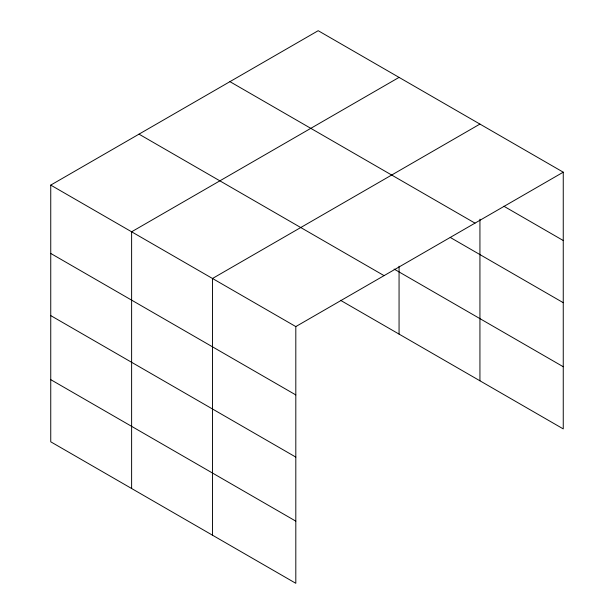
<?xml version="1.0" encoding="UTF-8"?>
<svg xmlns="http://www.w3.org/2000/svg" width="614" height="614" viewBox="0 0 614 614"><rect width="100%" height="100%" fill="white"/><g stroke="black" fill="none" stroke-linecap="round" stroke-linejoin="round"><path stroke-width="0.92" d="M50.747 185.106L295.81 326.587L295.81 583.3L50.747 441.811L50.747 185.106L318.19 30.7L563.253 172.189L563.253 428.894L340.471 300.277M399.062 77.387L131.619 231.793L131.619 488.506M479.933 124.082L212.49 278.487L212.49 535.193M295.81 326.587L563.253 172.189M503.856 206.227L563.253 240.527M229.935 81.654L474.998 223.135M450.223 237.426L563.253 302.687M394.111 269.078L563.253 366.735M139.002 134.151L384.065 275.632M50.747 253.444L295.81 394.925M50.747 315.604L295.81 457.092M50.747 379.652L295.81 521.14M479.933 219.198L479.933 380.787M399.062 266.2L399.062 334.1"/></g></svg>
